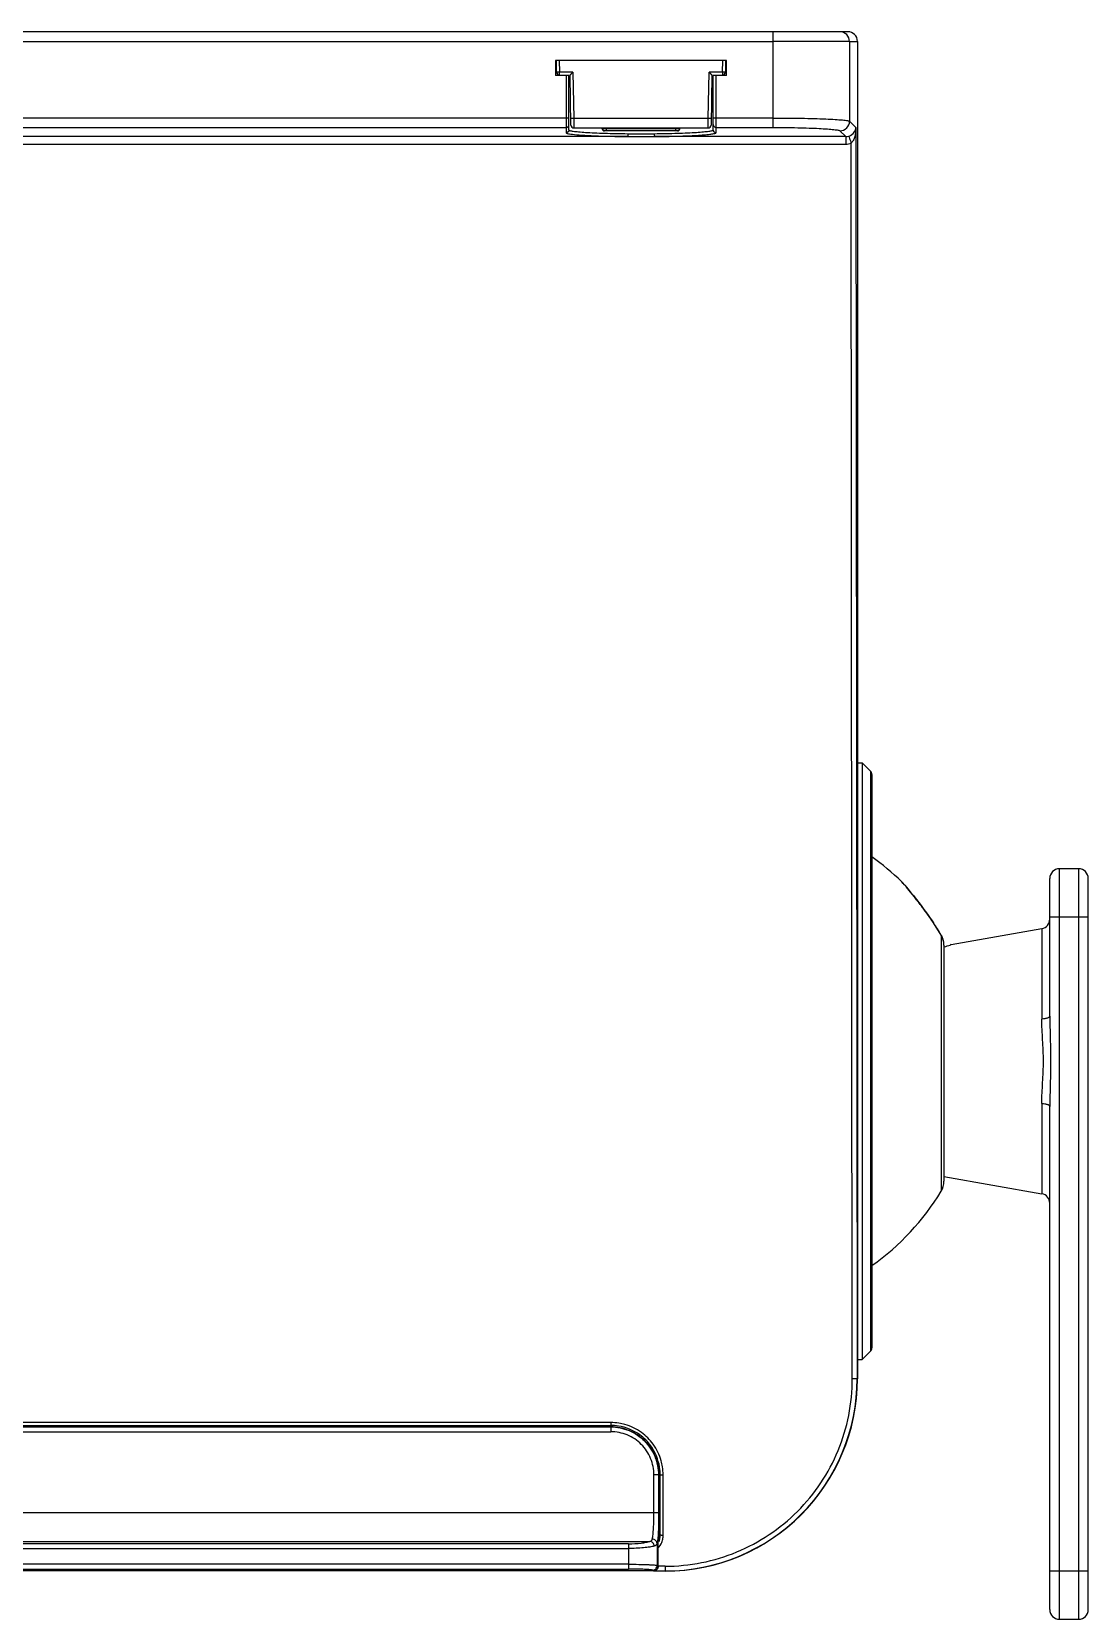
# Model space of a CAD drawing. Extents: x -3383 to -2963, y -4299 to -3705.
# Drawn here: x -3216.24 to -3194.27, y -3981.86 to -3948.86 of the extents above; entities that cross this region are included whole.
import ezdxf

# ---------------------------------------------------------------- set-up
doc = ezdxf.new("R2010")
doc.units = 0
doc.header["$LTSCALE"] = 7
doc.layers.add('6', color=7, linetype='CONTINUOUS')
doc.layers.add('ADMI3CB9QGLEDXF_CONTINUOUS_LINE', color=7, linetype='CONTINUOUS')

msp = doc.modelspace()

# ---------------------------------------------------------------- linework, layer by layer
at = {"layer": '6', "color": 2, "linetype": 'Continuous'}
for p, q in [((-3205.131387, -3950.652127), (-3245.571387, -3950.652127)), ((-3204.970389, -3950.662138), (-3204.967988, -3950.858648)), ((-3202.172384, -3950.662138), (-3204.970389, -3950.662138)), ((-3202.174786, -3950.858648), (-3202.172384, -3950.662138)), ((-3200.832232, -3950.652127), (-3202.011387, -3950.652127)), ((-3200.832232, -3950.652127), (-3200.832232, -3950.848363)), ((-3199.234338, -3950.718243), (-3199.102165, -3950.850416)), ((-3245.571387, -3950.848363), (-3205.131387, -3950.848363)), ((-3203.856366, -3951.037545), (-3245.571387, -3951.037545)), ((-3204.967988, -3950.858648), (-3202.174786, -3950.858648)), ((-3204.377223, -3950.878648), (-3204.377223, -3950.858648)), ((-3202.765551, -3950.878648), (-3204.377223, -3950.878648)), ((-3204.371387, -3950.858648), (-3204.371387, -3950.878648)), ((-3202.805657, -3950.918648), (-3204.337204, -3950.918648)), ((-3204.291387, -3950.918648), (-3204.291387, -3950.858648)), ((-3199.314488, -3951.037545), (-3203.286407, -3951.037545)), ((-3202.851387, -3950.858648), (-3202.851387, -3950.918648)), ((-3202.771387, -3950.878648), (-3202.771387, -3950.858648)), ((-3202.765551, -3950.878648), (-3202.765551, -3950.858648)), ((-3202.011387, -3950.848363), (-3200.832232, -3950.848363)), ((-3199.314488, -3951.037545), (-3199.434064, -3950.917969)), ((-3199.314488, -3951.037545), (-3199.314488, -3951.194533)), ((-3245.571387, -3951.194533), (-3199.314488, -3951.194533)), ((-3194.471387, -3966.258648), (-3194.871387, -3966.258648)), ((-3194.871387, -3981.858648), (-3194.871387, -3966.258648)), ((-3194.471387, -3966.258648), (-3194.471387, -3981.858648)), ((-3195.071387, -3969.320396), (-3195.071387, -3966.458648)), ((-3194.271387, -3981.658648), (-3194.271387, -3966.458648)), ((-3195.071387, -3967.258648), (-3194.271387, -3967.258648)), ((-3195.236657, -3967.502591), (-3195.236657, -3969.382976)), ((-3195.236657, -3971.13432), (-3195.236657, -3973.014704)), ((-3195.071387, -3981.658648), (-3195.071387, -3971.196899)), ((-3204.201458, -3977.769859), (-3245.571387, -3977.769859)), ((-3204.201458, -3977.769859), (-3204.201458, -3977.828792)), ((-3245.571387, -3977.828792), (-3204.201458, -3977.828792)), ((-3245.571387, -3977.859583), (-3204.201893, -3977.859583)), ((-3204.201893, -3977.860345), (-3245.571387, -3977.860345)), ((-3245.571387, -3977.959965), (-3204.201897, -3977.959965)), ((-3204.232222, -3977.859583), (-3204.201458, -3977.828792)), ((-3204.201895, -3977.860345), (-3204.201895, -3977.959965)), ((-3204.201893, -3977.859583), (-3204.201893, -3977.860345)), ((-3203.202237, -3978.858326), (-3203.302618, -3978.858418)), ((-3203.301896, -3979.648475), (-3203.302618, -3978.858418)), ((-3203.202999, -3978.858326), (-3203.20227, -3979.655452)), ((-3203.201091, -3980.110982), (-3203.202237, -3978.858326)), ((-3203.172309, -3978.857994), (-3203.202209, -3978.887922)), ((-3203.171734, -3980.113491), (-3203.172309, -3978.857994)), ((-3203.111755, -3980.114483), (-3203.11233, -3978.858987)), ((-3203.202276, -3979.648384), (-3245.571387, -3979.64848)), ((-3203.201178, -3980.015418), (-3203.171734, -3980.113491)), ((-3245.571387, -3980.23936), (-3203.385721, -3980.23936)), ((-3203.831891, -3980.288651), (-3245.571387, -3980.288651)), ((-3245.571387, -3980.387132), (-3203.83445, -3980.387132)), ((-3194.271387, -3980.858648), (-3195.071387, -3980.858648)), ((-3194.871387, -3981.858648), (-3194.471387, -3981.858648))]:
    msp.add_line(p, q, dxfattribs=at)
msp.add_lwpolyline([(-3203.213311, -3980.240393), (-3203.213616, -3980.234177), (-3203.213465, -3980.230422)], dxfattribs=at)
for centre, radius, start, end in [((-3204.967988, -3950.798648), 0.06, 181, 270), ((-3204.337223, -3950.878648), 0.04, 180, 270), ((-3204.331387, -3950.878648), 0.04, 180, 270), ((-3203.571387, -3910.870517), 40.168041, 269.5934927, 270.4065073), ((-3203.571387, -3923.8246), 27.154408, 269.4218109, 270.5781891), ((-3202.811387, -3950.878648), 0.04, 270, 360), ((-3202.805551, -3950.878648), 0.04, 270, 0), ((-3202.174786, -3950.798648), 0.06, 270, 359), ((-3199.314215, -3950.836673), 0.200872, 269.9224312, 288.1211049), ((-3199.314824, -3950.832679), 0.361861, 270.053167, 288.2122032), ((-3194.871387, -3966.458648), 0.2, 90, 180), ((-3194.471387, -3966.458648), 0.2, 0, 90), ((-3195.271387, -3967.30563), 0.2, 280, 0), ((-3195.271387, -3973.211666), 0.2, 0, 80), ((-3204.203885, -3978.876738), 1.106881, 81.0613908, 89.8743787), ((-3204.202066, -3978.837953), 1.009162, 80.7906813, 89.9654902), ((-3204.190535, -3978.846822), 1.013412, 35.8735699, 54.1454077), ((-3204.207864, -3978.865198), 1.097938, 35.9772966, 54.0436075), ((-3204.182928, -3978.859038), 1.01062, 0.0591522, 9.2343416), ((-3204.222115, -3978.862091), 1.10979, 0.1602767, 8.9627647), ((-3203.113971, -3975.530776), 3.328211, 269.755708, 270.0282469), ((-3203.503885, -3980.113525), 0.33215, 348.9475519, 0.0059057), ((-3203.503877, -3980.114336), 0.392122, 348.6603871, 359.978422), ((-3204.593558, -3980.052223), 1.376141, 352.2291219, 352.4697825), ((-3202.813216, -3980.259615), 0.401318, 175.8239273, 177.0031851), ((-3203.677252, -3980.111593), 0.476276, 354.5245885, 355.6161726), ((-3203.504645, -3980.113579), 0.332886, 337.8519318, 348.981782), ((-3203.498046, -3980.116851), 0.385832, 337.7577827, 339.2881844), ((-3203.50099, -3980.115742), 0.388978, 339.2887638, 341.3135238), ((-3203.506319, -3980.11402), 0.394579, 341.3244853, 348.6851362), ((-3194.871387, -3981.658648), 0.2, 180, 270), ((-3194.471387, -3981.658648), 0.2, 270, 0)]:
    msp.add_arc(centre, radius, start, end, dxfattribs=at)
for points, knots in [([(-3205.071387, -3950.65108), (-3205.071387, -3950.651475), (-3205.073818, -3950.650998), (-3205.076346, -3950.651744), (-3205.082277, -3950.651594), (-3205.092848, -3950.651991), (-3205.109653, -3950.652042), (-3205.123743, -3950.652127), (-3205.131387, -3950.652127)], [0, 0, 0, 0, 0.019707609, 0.07664537, 0.168846867, 0.29312436, 0.61799945, 1, 1, 1, 1]), ([(-3204.970389, -3950.662138), (-3204.97403, -3950.662202), (-3204.98139, -3950.662319), (-3204.992329, -3950.662456), (-3205.002825, -3950.662546), (-3205.010985, -3950.662578), (-3205.016773, -3950.662567), (-3205.020395, -3950.662546), (-3205.023461, -3950.662507), (-3205.025974, -3950.662465), (-3205.027832, -3950.662387), (-3205.029254, -3950.662357), (-3205.029866, -3950.662222), (-3205.030378, -3950.662226), (-3205.03038, -3950.662138)], [0, 0, 0, 0, 0.18204778, 0.367903983, 0.546859326, 0.706724813, 0.775736988, 0.836240962, 0.887640548, 0.929340362, 0.96094227, 0.982833713, 0.995612159, 1, 1, 1, 1]), ([(-3202.112394, -3950.662138), (-3202.112395, -3950.662226), (-3202.112908, -3950.662222), (-3202.113519, -3950.662357), (-3202.114941, -3950.662387), (-3202.1168, -3950.662465), (-3202.119312, -3950.662507), (-3202.122378, -3950.662546), (-3202.126, -3950.662567), (-3202.131788, -3950.662578), (-3202.139948, -3950.662546), (-3202.150444, -3950.662456), (-3202.161384, -3950.662319), (-3202.168743, -3950.662202), (-3202.172384, -3950.662138)], [0, 0, 0, 0, 0.004387841, 0.017166287, 0.03905773, 0.070659638, 0.112359452, 0.163759038, 0.224263012, 0.293275187, 0.453140674, 0.632096017, 0.81795222, 1, 1, 1, 1]), ([(-3202.011387, -3950.652127), (-3202.01903, -3950.652127), (-3202.03312, -3950.652042), (-3202.049925, -3950.651991), (-3202.060496, -3950.651594), (-3202.066427, -3950.651744), (-3202.068955, -3950.650998), (-3202.071387, -3950.651475), (-3202.071387, -3950.65108)], [0, 0, 0, 0, 0.38200055, 0.70687564, 0.831153133, 0.92335463, 0.980292391, 1, 1, 1, 1]), ([(-3200.832232, -3950.652098), (-3200.731552, -3950.652086), (-3200.533953, -3950.652904), (-3200.24645, -3950.656514), (-3199.979985, -3950.662322), (-3199.744226, -3950.670052), (-3199.547766, -3950.679627), (-3199.411818, -3950.689115), (-3199.327735, -3950.697974), (-3199.28385, -3950.703865), (-3199.254404, -3950.710126), (-3199.238629, -3950.714637), (-3199.234339, -3950.718212)], [0, 0, 0, 0, 0.188580442, 0.370113846, 0.538544548, 0.68780772, 0.811902312, 0.907021819, 0.942863311, 0.970463887, 0.98954067, 1, 1, 1, 1]), ([(-3199.434064, -3950.917969), (-3199.383143, -3950.917829), (-3199.277238, -3950.875057), (-3199.234497, -3950.769161), (-3199.234339, -3950.718243)], [0, 0, 0, 0, 0.500013412, 1, 1, 1, 1]), ([(-3205.131387, -3950.848363), (-3205.116081, -3950.848363), (-3205.084197, -3950.83561), (-3205.071387, -3950.803736), (-3205.071387, -3950.788445)], [0, 0, 0, 0, 0.500242508, 1, 1, 1, 1]), ([(-3205.071387, -3950.897246), (-3205.071387, -3950.912536), (-3205.084208, -3950.944404), (-3205.116083, -3950.957159), (-3205.131387, -3950.957164)], [0, 0, 0, 0, 0.499768524, 1, 1, 1, 1]), ([(-3205.131387, -3950.957164), (-3205.131289, -3950.961144), (-3205.117536, -3950.969028), (-3205.093776, -3950.975324), (-3205.051365, -3950.983591), (-3205.018745, -3950.987771), (-3204.999636, -3950.99005)], [0, 0, 0, 0, 0.086582633, 0.276929652, 0.581500452, 1, 1, 1, 1]), ([(-3205.071387, -3950.897265), (-3205.071387, -3950.900317), (-3205.062522, -3950.907112), (-3205.045478, -3950.912467), (-3205.016703, -3950.919462), (-3204.958394, -3950.928946), (-3204.859695, -3950.939855), (-3204.713269, -3950.950891), (-3204.532361, -3950.960514), (-3204.322634, -3950.968428), (-3204.09043, -3950.974371), (-3203.928852, -3950.9768), (-3203.845406, -3950.977645)], [0, 0, 0, 0, 0.007420032, 0.022458365, 0.046006398, 0.078034123, 0.166762939, 0.286807875, 0.43526928, 0.607113151, 0.797102452, 1, 1, 1, 1]), ([(-3204.999636, -3950.99005), (-3204.935458, -3950.997705), (-3204.782481, -3951.009765), (-3204.401444, -3951.029025), (-3204.084516, -3951.03531), (-3203.856366, -3951.037545)], [0, 0, 0, 0, 0.169404889, 0.401985954, 1, 1, 1, 1]), ([(-3203.845405, -3950.977627), (-3203.845535, -3950.991446), (-3203.846522, -3951.010684), (-3203.851187, -3951.029482), (-3203.854245, -3951.036948), (-3203.856366, -3951.037545)], [0, 0, 0, 0, 0.6703513, 0.893097059, 1, 1, 1, 1]), ([(-3203.297368, -3950.977645), (-3203.213921, -3950.9768), (-3203.052344, -3950.974371), (-3202.820139, -3950.968428), (-3202.610412, -3950.960514), (-3202.429505, -3950.950891), (-3202.283078, -3950.939855), (-3202.184379, -3950.928946), (-3202.12607, -3950.919462), (-3202.097295, -3950.912467), (-3202.080252, -3950.907112), (-3202.071387, -3950.900317), (-3202.071387, -3950.897265)], [0, 0, 0, 0, 0.202897548, 0.392886849, 0.56473072, 0.713192125, 0.833237061, 0.921965877, 0.953993602, 0.977541635, 0.992579968, 1, 1, 1, 1]), ([(-3203.297368, -3950.977627), (-3203.297238, -3950.991446), (-3203.296058, -3951.010661), (-3203.291729, -3951.029655), (-3203.288462, -3951.036963), (-3203.286407, -3951.037544)], [0, 0, 0, 0, 0.669998217, 0.896460002, 1, 1, 1, 1]), ([(-3203.286407, -3951.037545), (-3203.127793, -3951.035991), (-3202.898906, -3951.031958), (-3202.608496, -3951.02192), (-3202.425063, -3951.013178), (-3202.272179, -3951.00287), (-3202.152884, -3950.992374), (-3202.072313, -3950.979956), (-3202.029621, -3950.971734), (-3202.017142, -3950.964098)], [0, 0, 0, 0, 0.373637288, 0.539162376, 0.68452648, 0.806043225, 0.90049154, 0.96553791, 1, 1, 1, 1]), ([(-3202.071387, -3950.788445), (-3202.071387, -3950.803736), (-3202.058576, -3950.83561), (-3202.026692, -3950.848363), (-3202.011387, -3950.848363)], [0, 0, 0, 0, 0.499757492, 1, 1, 1, 1]), ([(-3202.011387, -3950.957164), (-3202.026691, -3950.957159), (-3202.058565, -3950.944404), (-3202.071387, -3950.912536), (-3202.071387, -3950.897246)], [0, 0, 0, 0, 0.500231474, 1, 1, 1, 1]), ([(-3202.017142, -3950.964098), (-3202.016281, -3950.963572), (-3202.013806, -3950.961919), (-3202.01144, -3950.959212), (-3202.011387, -3950.957164)], [0, 0, 0, 0, 0.330037366, 1, 1, 1, 1]), ([(-3200.832232, -3950.848363), (-3200.744158, -3950.84837), (-3200.571031, -3950.849225), (-3200.3192, -3950.853003), (-3200.085832, -3950.859169), (-3199.879402, -3950.867416), (-3199.707279, -3950.87744), (-3199.588115, -3950.887406), (-3199.5147, -3950.896682), (-3199.476711, -3950.902993), (-3199.451194, -3950.909445), (-3199.43768, -3950.914491), (-3199.434064, -3950.917969)], [0, 0, 0, 0, 0.18833874, 0.370217108, 0.538570695, 0.687549991, 0.811958269, 0.907320754, 0.943044263, 0.97036967, 0.989272582, 1, 1, 1, 1]), ([(-3199.251738, -3951.027582), (-3199.206912, -3951.013007), (-3199.135579, -3950.962753), (-3199.104961, -3950.883751), (-3199.102165, -3950.850416)], [0, 0, 0, 0, 0.584897055, 1, 1, 1, 1]), ([(-3199.251738, -3951.027582), (-3199.24531, -3951.042725), (-3199.230463, -3951.093052), (-3199.212986, -3951.142333), (-3199.201731, -3951.176406)], [0, 0, 0, 0, 0.314344529, 1, 1, 1, 1]), ([(-3199.102165, -3950.850416), (-3199.103242, -3950.91336), (-3199.114368, -3951.006055), (-3199.153526, -3951.11521), (-3199.18347, -3951.160782), (-3199.201713, -3951.176428)], [0, 0, 0, 0, 0.543236384, 0.792608539, 1, 1, 1, 1]), ([(-3195.203784, -3970.258648), (-3195.203778, -3970.111009), (-3195.219863, -3969.819208), (-3195.236665, -3969.527434), (-3195.236666, -3969.382977)], [0, 0, 0, 0, 0.505446064, 1, 1, 1, 1]), ([(-3195.071387, -3969.320396), (-3195.071387, -3969.323998), (-3195.0738, -3969.33219), (-3195.083373, -3969.343002), (-3195.098631, -3969.353033), (-3195.119339, -3969.362214), (-3195.144812, -3969.37), (-3195.18422, -3969.37847), (-3195.215432, -3969.381787), (-3195.236657, -3969.382976)], [0, 0, 0, 0, 0.058077318, 0.131496993, 0.228510134, 0.350594882, 0.495593116, 0.657241946, 1, 1, 1, 1]), ([(-3195.071387, -3969.320396), (-3195.071387, -3969.398056), (-3195.068542, -3969.553857), (-3195.059522, -3969.866518), (-3195.054974, -3970.101653), (-3195.054929, -3970.258648)], [0, 0, 0, 0, 0.248271522, 0.498103054, 1, 1, 1, 1]), ([(-3195.23649, -3971.134329), (-3195.236504, -3970.990274), (-3195.219639, -3970.698499), (-3195.20366, -3970.406692), (-3195.203654, -3970.258648)], [0, 0, 0, 0, 0.493172257, 1, 1, 1, 1]), ([(-3195.054929, -3970.258648), (-3195.055291, -3970.415621), (-3195.061002, -3970.728382), (-3195.071387, -3971.041074), (-3195.071387, -3971.196901)], [0, 0, 0, 0, 0.501832412, 1, 1, 1, 1]), ([(-3195.236657, -3971.13432), (-3195.215432, -3971.135509), (-3195.18422, -3971.138826), (-3195.144812, -3971.147296), (-3195.119339, -3971.155082), (-3195.098631, -3971.164263), (-3195.083373, -3971.174294), (-3195.0738, -3971.185106), (-3195.071387, -3971.193298), (-3195.071387, -3971.1969)], [0, 0, 0, 0, 0.342758055, 0.504406887, 0.649405124, 0.771489872, 0.868503013, 0.941922686, 1, 1, 1, 1]), ([(-3203.563189, -3977.976456), (-3203.66625, -3977.901857), (-3203.823581, -3977.825838), (-3203.989777, -3977.789925), (-3204.031902, -3977.783299)], [0, 0, 0, 0, 0.748964786, 1, 1, 1, 1]), ([(-3203.566344, -3978.223068), (-3203.649038, -3978.140454), (-3203.848789, -3978.005694), (-3204.084998, -3977.960978), (-3204.201897, -3977.959965)], [0, 0, 0, 0, 0.499970305, 1, 1, 1, 1]), ([(-3203.495326, -3978.152026), (-3203.587251, -3978.060184), (-3203.809478, -3977.911253), (-3204.071949, -3977.859584), (-3204.201893, -3977.859583)], [0, 0, 0, 0, 0.499998411, 1, 1, 1, 1]), ([(-3204.201893, -3977.86034), (-3204.072098, -3977.860345), (-3203.810501, -3977.913759), (-3203.58765, -3978.060826), (-3203.495846, -3978.152546)], [0, 0, 0, 0, 0.500046187, 1, 1, 1, 1]), ([(-3203.302618, -3978.858418), (-3203.303741, -3978.741511), (-3203.348678, -3978.505324), (-3203.483643, -3978.305687), (-3203.566344, -3978.223068)], [0, 0, 0, 0, 0.500029674, 1, 1, 1, 1]), ([(-3203.495846, -3978.152546), (-3203.404042, -3978.244266), (-3203.256771, -3978.466983), (-3203.203117, -3978.728531), (-3203.202993, -3978.858326)], [0, 0, 0, 0, 0.499953813, 1, 1, 1, 1]), ([(-3203.202237, -3978.858326), (-3203.202357, -3978.728382), (-3203.254265, -3978.465957), (-3203.4034, -3978.243868), (-3203.495326, -3978.152026)], [0, 0, 0, 0, 0.500001589, 1, 1, 1, 1]), ([(-3203.125876, -3978.689194), (-3203.132525, -3978.647041), (-3203.168526, -3978.480734), (-3203.24466, -3978.323309), (-3203.319358, -3978.220198)], [0, 0, 0, 0, 0.251024924, 1, 1, 1, 1]), ([(-3203.172309, -3978.857994), (-3203.17143, -3978.85858), (-3203.166956, -3978.857887), (-3203.158427, -3978.858979), (-3203.144568, -3978.858723), (-3203.13399, -3978.858932), (-3203.128161, -3978.858957)], [0, 0, 0, 0, 0.07174742, 0.277708754, 0.604082296, 1, 1, 1, 1]), ([(-3203.336449, -3980.191215), (-3203.329726, -3980.160703), (-3203.319978, -3980.086975), (-3203.305055, -3979.906144), (-3203.301935, -3979.755753), (-3203.301804, -3979.648475)], [0, 0, 0, 0, 0.172158419, 0.408877062, 1, 1, 1, 1]), ([(-3203.20227, -3979.655452), (-3203.202343, -3979.764843), (-3203.206285, -3979.957441), (-3203.218371, -3980.150014), (-3203.229285, -3980.232565)], [0, 0, 0, 0, 0.567794614, 1, 1, 1, 1]), ([(-3203.202369, -3980.147999), (-3203.202166, -3980.145318), (-3203.201358, -3980.132996), (-3203.201082, -3980.120641), (-3203.201091, -3980.110982)], [0, 0, 0, 0, 0.217757593, 1, 1, 1, 1]), ([(-3203.111755, -3980.114483), (-3203.119051, -3980.114487), (-3203.132936, -3980.114262), (-3203.151556, -3980.114764), (-3203.163729, -3980.113146), (-3203.170367, -3980.114401), (-3203.171734, -3980.113491)], [0, 0, 0, 0, 0.364780501, 0.697813198, 0.91787896, 1, 1, 1, 1]), ([(-3203.295966, -3980.337759), (-3203.326315, -3980.347042), (-3203.399863, -3980.360972), (-3203.579211, -3980.382145), (-3203.728384, -3980.386975), (-3203.83445, -3980.387196)], [0, 0, 0, 0, 0.175693539, 0.41281444, 1, 1, 1, 1]), ([(-3203.831891, -3980.288651), (-3203.743842, -3980.28837), (-3203.620073, -3980.2835), (-3203.471393, -3980.262549), (-3203.410842, -3980.248033), (-3203.385721, -3980.23936)], [0, 0, 0, 0, 0.586676742, 0.822926717, 1, 1, 1, 1]), ([(-3203.385721, -3980.23936), (-3203.373669, -3980.235644), (-3203.350777, -3980.22509), (-3203.338764, -3980.202302), (-3203.336449, -3980.191215)], [0, 0, 0, 0, 0.526864847, 1, 1, 1, 1]), ([(-3203.295966, -3980.337759), (-3203.297676, -3980.313515), (-3203.316917, -3980.26613), (-3203.362899, -3980.241277), (-3203.385721, -3980.23936)], [0, 0, 0, 0, 0.514843749, 1, 1, 1, 1]), ([(-3203.23683, -3980.28158), (-3203.237801, -3980.258346), (-3203.262279, -3980.210286), (-3203.311646, -3980.192047), (-3203.336449, -3980.191215)], [0, 0, 0, 0, 0.483749793, 1, 1, 1, 1]), ([(-3203.23683, -3980.28158), (-3203.239721, -3980.294533), (-3203.254228, -3980.321307), (-3203.281498, -3980.33354), (-3203.295966, -3980.337759)], [0, 0, 0, 0, 0.468260874, 1, 1, 1, 1]), ([(-3203.230055, -3980.238294), (-3203.230587, -3980.242197), (-3203.232627, -3980.256658), (-3203.23493, -3980.271085), (-3203.23683, -3980.28158)], [0, 0, 0, 0, 0.269712336, 1, 1, 1, 1]), ([(-3203.213608, -3980.234331), (-3203.213608, -3980.234878), (-3203.213697, -3980.236457), (-3203.213933, -3980.238021), (-3203.214094, -3980.239041)], [0, 0, 0, 0, 0.346302119, 1, 1, 1, 1]), ([(-3203.213468, -3980.23039), (-3203.213364, -3980.228987), (-3203.212972, -3980.224359), (-3203.212499, -3980.219722), (-3203.21186, -3980.216545)], [0, 0, 0, 0, 0.30277594, 1, 1, 1, 1]), ([(-3203.21186, -3980.216545), (-3203.211053, -3980.212416), (-3203.207388, -3980.192703), (-3203.20465, -3980.172811), (-3203.203149, -3980.157039)], [0, 0, 0, 0, 0.209836607, 1, 1, 1, 1])]:
    msp.add_open_spline(points, degree=3, knots=knots, dxfattribs=at)
for points in [[(-3203.596949, -3978.025445), (-3203.726759, -3977.931839), (-3203.882571, -3977.867351), (-3204.040558, -3977.841798)], [(-3203.185405, -3978.696861), (-3203.211047, -3978.53876), (-3203.275629, -3978.382845), (-3203.369355, -3978.252964)], [(-3203.212449, -3980.376563), (-3203.182447, -3980.343338), (-3203.157868, -3980.304332), (-3203.140923, -3980.262898)]]:
    msp.add_open_spline(points, degree=3, dxfattribs=at)
at = {"layer": 'ADMI3CB9QGLEDXF_CONTINUOUS_LINE', "color": 7, "linetype": 'Continuous'}
for p, q in [((-3199.271387, -3948.858648), (-3245.571387, -3948.858648)), ((-3245.571387, -3949.062138), (-3200.833686, -3949.062138)), ((-3200.833686, -3948.858648), (-3200.833686, -3949.062138)), ((-3200.833686, -3949.062138), (-3200.832232, -3950.652127)), ((-3199.235857, -3949.058648), (-3199.234338, -3950.718243)), ((-3199.235857, -3949.058648), (-3199.071387, -3949.058648)), ((-3199.071387, -3949.058648), (-3199.071387, -3976.858648)), ((-3205.351387, -3949.458648), (-3205.351387, -3949.768648)), ((-3201.791387, -3949.458648), (-3205.351387, -3949.458648)), ((-3205.071387, -3949.768648), (-3205.351387, -3949.768648)), ((-3205.327179, -3949.699695), (-3205.331387, -3949.458648)), ((-3205.271396, -3949.458648), (-3205.267188, -3949.699695)), ((-3201.871377, -3949.458648), (-3205.271396, -3949.458648)), ((-3205.267188, -3949.758648), (-3205.267188, -3949.699695)), ((-3204.987188, -3949.699695), (-3205.267188, -3949.699695)), ((-3205.131387, -3949.768648), (-3205.131387, -3950.957164)), ((-3205.071387, -3950.897246), (-3205.071387, -3949.768648)), ((-3205.027979, -3950.799695), (-3205.04615, -3949.758648)), ((-3204.987188, -3949.699695), (-3204.970389, -3950.662138)), ((-3202.172384, -3950.662138), (-3202.155585, -3949.699695)), ((-3201.875585, -3949.699695), (-3202.155585, -3949.699695)), ((-3202.096623, -3949.758648), (-3202.114795, -3950.799695)), ((-3202.071387, -3950.897246), (-3202.071387, -3949.768648)), ((-3201.791387, -3949.768648), (-3202.071387, -3949.768648)), ((-3202.011387, -3950.957164), (-3202.011387, -3949.768648)), ((-3201.875585, -3949.699695), (-3201.871377, -3949.458648)), ((-3201.875585, -3949.699695), (-3201.875585, -3949.758648)), ((-3201.811387, -3949.458648), (-3201.815594, -3949.699695)), ((-3201.791387, -3949.768648), (-3201.791387, -3949.458648)), ((-3199.102165, -3950.850416), (-3199.078373, -3976.858648)), ((-3199.178236, -3976.860393), (-3199.201731, -3951.176406)), ((-3199.071387, -3964.058648), (-3198.971387, -3964.058648)), ((-3198.971387, -3964.058648), (-3198.971387, -3976.458648)), ((-3198.800676, -3964.229359), (-3198.971387, -3964.058648)), ((-3198.800676, -3964.229359), (-3198.800676, -3976.287937)), ((-3198.771387, -3964.300069), (-3198.771387, -3976.217227)), ((-3198.151775, -3966.525229), (-3198.139676, -3966.539044)), ((-3198.119721, -3966.561562), (-3198.146207, -3966.531084)), ((-3198.091466, -3966.594403), (-3198.126761, -3966.553421)), ((-3198.040001, -3966.654987), (-3198.092165, -3966.593586)), ((-3198.023113, -3966.675093), (-3198.052807, -3966.639816)), ((-3197.996953, -3966.706462), (-3198.040001, -3966.654987)), ((-3197.961918, -3966.748902), (-3198.007671, -3966.693574)), ((-3197.928095, -3966.790354), (-3197.971457, -3966.737291)), ((-3197.884579, -3966.844442), (-3197.931298, -3966.786403)), ((-3197.815837, -3966.931782), (-3197.844215, -3966.895441)), ((-3197.763428, -3966.999969), (-3197.793811, -3966.960267)), ((-3197.715567, -3967.063494), (-3197.739848, -3967.031113)), ((-3197.656097, -3967.144182), (-3197.682077, -3967.108686)), ((-3197.629356, -3967.181134), (-3197.656097, -3967.144182)), ((-3197.592497, -3967.232793), (-3197.620271, -3967.193787)), ((-3197.563944, -3967.273421), (-3197.592497, -3967.232793)), ((-3197.544474, -3967.301447), (-3197.563944, -3967.273421)), ((-3197.524656, -3967.330254), (-3197.544474, -3967.301447)), ((-3197.504494, -3967.359866), (-3197.524656, -3967.330254)), ((-3197.488362, -3967.383789), (-3197.504494, -3967.359866)), ((-3197.489034, -3967.38424), (-3197.488357, -3967.383785)), ((-3197.329046, -3967.636665), (-3197.488357, -3967.383785)), ((-3197.121387, -3967.83492), (-3195.236657, -3967.502591)), ((-3197.329018, -3967.636714), (-3197.32972, -3967.637128)), ((-3197.32972, -3967.637128), (-3197.32972, -3972.962644)), ((-3197.293384, -3967.716558), (-3197.300597, -3967.69505)), ((-3197.276798, -3967.781533), (-3197.286282, -3967.738085)), ((-3197.274262, -3967.805284), (-3197.276798, -3967.781533)), ((-3197.271387, -3967.848772), (-3197.271387, -3972.754645)), ((-3197.121387, -3967.83492), (-3197.145128, -3967.843411)), ((-3197.12541, -3967.836402), (-3197.121387, -3967.834919)), ((-3197.271387, -3972.655927), (-3195.236657, -3973.014704)), ((-3199.071387, -3976.458648), (-3198.971387, -3976.458648)), ((-3198.800676, -3976.287937), (-3198.971387, -3976.458648)), ((-3203.83445, -3980.288651), (-3203.83415, -3980.715642)), ((-3203.23683, -3980.28158), (-3203.236411, -3980.739471)), ((-3203.213514, -3980.753179), (-3203.213985, -3980.238634)), ((-3203.213134, -3980.753178), (-3203.213608, -3980.234331)), ((-3203.83415, -3980.715642), (-3245.571387, -3980.715642)), ((-3203.83415, -3980.715642), (-3203.83415, -3980.815505)), ((-3203.236411, -3980.739471), (-3203.213514, -3980.753179)), ((-3203.213134, -3980.753178), (-3203.213514, -3980.753179)), ((-3203.071387, -3980.757108), (-3203.213134, -3980.757108)), ((-3203.071387, -3980.757108), (-3203.071387, -3980.858648)), ((-3245.571387, -3980.815505), (-3203.83415, -3980.815505)), ((-3203.313134, -3980.853133), (-3245.571387, -3980.853133)), ((-3203.313134, -3980.853133), (-3203.33603, -3980.839425)), ((-3203.313134, -3980.853133), (-3203.313134, -3980.85327)), ((-3203.313134, -3980.855226), (-3203.071387, -3980.855226))]:
    msp.add_line(p, q, dxfattribs=at)
for points in [[(-3198.146207, -3966.531084), (-3198.149463, -3966.527547), (-3198.151779, -3966.525225)], [(-3197.488362, -3967.383789), (-3197.54546, -3967.300006), (-3197.612755, -3967.204256), (-3197.675572, -3967.117489), (-3197.734233, -3967.038534), (-3197.78907, -3966.96641), (-3197.840099, -3966.900683), (-3197.887463, -3966.840831)], [(-3197.271387, -3967.848772), (-3197.271859, -3967.828854), (-3197.276479, -3967.783544), (-3197.285961, -3967.739059), (-3197.300169, -3967.69599), (-3197.318892, -3967.654913), (-3197.329046, -3967.636665)]]:
    msp.add_lwpolyline(points, dxfattribs=at)
for centre, radius, start, end in [((-3199.271387, -3949.058648), 0.2, 0, 90), ((-3205.267188, -3949.698648), 0.06, 181, 270), ((-3201.875585, -3949.698648), 0.06, 270, 359), ((-3198.871387, -3964.300069), 0.1, 0, 45), ((-3201.771387, -3970.258648), 5.2, 45.8867923, 54.7477227), ((-3202.315279, -3970.177027), 5.538102, 40.8421906, 41.0639199), ((-3201.771387, -3970.258648), 5.157593, 30.549565, 33.8703686), ((-3197.682585, -3967.848064), 0.411105, 13.1002589, 30.8702101), ((-3197.685326, -3967.848779), 0.413937, 9.7558668, 13.1106244), ((-3197.685575, -3967.84882), 0.414191, 3.7914322, 9.7557055), ((-3197.685046, -3967.84878), 0.41366, 0.0010758, 3.790865), ((-3198.11822, -3965.103235), 2.907757, 286.9447418, 287.1480265), ((-3198.151751, -3964.996553), 3.019583, 287.1591469, 289.4904508), ((-3197.671387, -3972.754645), 0.4, 328.6677933, 0), ((-3201.771387, -3970.258648), 5.2, 305.244784, 328.6677933), ((-3198.871387, -3976.217227), 0.1, 315, 0), ((-3203.071387, -3976.858648), 4, 270, 0), ((-3203.071427, -3976.862171), 3.993061, 270.0005812, 0.0505458), ((-3203.313134, -3980.75327), 0.1, 270, 0.0524131)]:
    msp.add_arc(centre, radius, start, end, dxfattribs=at)
for points, knots in [([(-3199.235857, -3949.058641), (-3199.284499, -3949.060671), (-3199.450064, -3949.058946), (-3199.785022, -3949.061997), (-3200.268981, -3949.061629), (-3200.636099, -3949.062108), (-3200.833686, -3949.062131)], [0, 0, 0, 0, 0.091406967, 0.310706511, 0.629022428, 1, 1, 1, 1]), ([(-3199.235857, -3949.058648), (-3199.235857, -3949.007634), (-3199.278401, -3948.901385), (-3199.384618, -3948.858648), (-3199.435582, -3948.858648)], [0, 0, 0, 0, 0.500242432, 1, 1, 1, 1]), ([(-3205.267188, -3949.699695), (-3205.271085, -3949.699763), (-3205.278737, -3949.699884), (-3205.289845, -3949.70002), (-3205.300086, -3949.700106), (-3205.309057, -3949.700136), (-3205.315587, -3949.700121), (-3205.319915, -3949.700069), (-3205.322442, -3949.70003), (-3205.324374, -3949.699952), (-3205.325909, -3949.69993), (-3205.326585, -3949.699776), (-3205.327177, -3949.699798), (-3205.327179, -3949.699695)], [0, 0, 0, 0, 0.194826654, 0.382526754, 0.555286363, 0.706699149, 0.831040058, 0.881464084, 0.92343115, 0.956517707, 0.980383015, 0.994876434, 1, 1, 1, 1]), ([(-3205.046141, -3949.758648), (-3205.046077, -3949.758648), (-3205.045907, -3949.758458), (-3205.045542, -3949.758193), (-3205.044992, -3949.757661), (-3205.043883, -3949.756633), (-3205.042095, -3949.754896), (-3205.039517, -3949.752378), (-3205.036432, -3949.749329), (-3205.032928, -3949.745849), (-3205.029086, -3949.742016), (-3205.023463, -3949.736386), (-3205.015994, -3949.728876), (-3205.006666, -3949.719459), (-3204.997001, -3949.709669), (-3204.990475, -3949.70304), (-3204.987188, -3949.699695)], [0, 0, 0, 0, 0.002311597, 0.008026096, 0.017083471, 0.029339377, 0.062724097, 0.106540227, 0.159079727, 0.218763214, 0.284226091, 0.354351935, 0.50504918, 0.665306039, 0.831272879, 1, 1, 1, 1]), ([(-3202.155585, -3949.699695), (-3202.152298, -3949.70304), (-3202.145772, -3949.709669), (-3202.136108, -3949.719459), (-3202.126779, -3949.728876), (-3202.11931, -3949.736386), (-3202.113687, -3949.742016), (-3202.109845, -3949.745849), (-3202.106341, -3949.749329), (-3202.103256, -3949.752378), (-3202.100678, -3949.754896), (-3202.09889, -3949.756633), (-3202.097782, -3949.757661), (-3202.097231, -3949.758193), (-3202.096866, -3949.758458), (-3202.096696, -3949.758648), (-3202.096632, -3949.758648)], [0, 0, 0, 0, 0.168727219, 0.334694155, 0.494951038, 0.645648293, 0.715774108, 0.781236982, 0.840920513, 0.89345996, 0.937276078, 0.97066082, 0.98291664, 0.991973971, 0.997688434, 1, 1, 1, 1]), ([(-3201.815594, -3949.699695), (-3201.815596, -3949.699798), (-3201.816188, -3949.699776), (-3201.816865, -3949.69993), (-3201.818399, -3949.699952), (-3201.820331, -3949.70003), (-3201.822859, -3949.700069), (-3201.827186, -3949.700121), (-3201.833717, -3949.700136), (-3201.842687, -3949.700106), (-3201.852928, -3949.70002), (-3201.864036, -3949.699884), (-3201.871688, -3949.699763), (-3201.875585, -3949.699695)], [0, 0, 0, 0, 0.005123566, 0.019616985, 0.043482293, 0.07656885, 0.118535916, 0.168959942, 0.293300851, 0.444713637, 0.617473246, 0.805173346, 1, 1, 1, 1]), ([(-3198.125628, -3966.555231), (-3198.027191, -3966.669058), (-3197.805332, -3966.938055), (-3197.599425, -3967.219776), (-3197.489034, -3967.38424)], [0, 0, 0, 0, 0.431734356, 1, 1, 1, 1]), ([(-3203.071387, -3980.757108), (-3202.81684, -3980.756132), (-3202.306204, -3980.706846), (-3201.328961, -3980.410635), (-3200.24476, -3979.687821), (-3199.523031, -3978.602944), (-3199.227783, -3977.625512), (-3199.178985, -3977.114903), (-3199.178236, -3976.860393)], [0, 0, 0, 0, 0.125304403, 0.250623412, 0.500024239, 0.74941105, 0.874714212, 1, 1, 1, 1]), ([(-3199.078373, -3976.858648), (-3199.081242, -3976.859606), (-3199.09187, -3976.858861), (-3199.112581, -3976.860294), (-3199.14297, -3976.860156), (-3199.165894, -3976.860382), (-3199.178236, -3976.860393)], [0, 0, 0, 0, 0.090842697, 0.310575665, 0.629360337, 1, 1, 1, 1]), ([(-3203.83415, -3980.715607), (-3203.76109, -3980.715596), (-3203.655402, -3980.716404), (-3203.520759, -3980.719353), (-3203.43451, -3980.722107), (-3203.361503, -3980.725608), (-3203.303585, -3980.729056), (-3203.263948, -3980.733796), (-3203.242775, -3980.736261), (-3203.236411, -3980.739435)], [0, 0, 0, 0, 0.365997087, 0.529407803, 0.674715687, 0.798144323, 0.895932682, 0.964369149, 1, 1, 1, 1]), ([(-3203.33603, -3980.839425), (-3203.310621, -3980.839309), (-3203.257808, -3980.817785), (-3203.236503, -3980.764924), (-3203.236411, -3980.739471)], [0, 0, 0, 0, 0.499570643, 1, 1, 1, 1]), ([(-3203.213514, -3980.753179), (-3203.213607, -3980.778634), (-3203.234894, -3980.831511), (-3203.287723, -3980.853017), (-3203.313134, -3980.853133)], [0, 0, 0, 0, 0.50043663, 1, 1, 1, 1]), ([(-3203.33603, -3980.839425), (-3203.341313, -3980.836779), (-3203.358189, -3980.8336), (-3203.390735, -3980.829173), (-3203.438617, -3980.825491), (-3203.527594, -3980.820461), (-3203.661045, -3980.816554), (-3203.773702, -3980.815557), (-3203.83415, -3980.815505)], [0, 0, 0, 0, 0.035487351, 0.101316183, 0.198429293, 0.323257158, 0.636919471, 1, 1, 1, 1])]:
    msp.add_open_spline(points, degree=3, knots=knots, dxfattribs=at)

doc.saveas('drawing.dxf')
